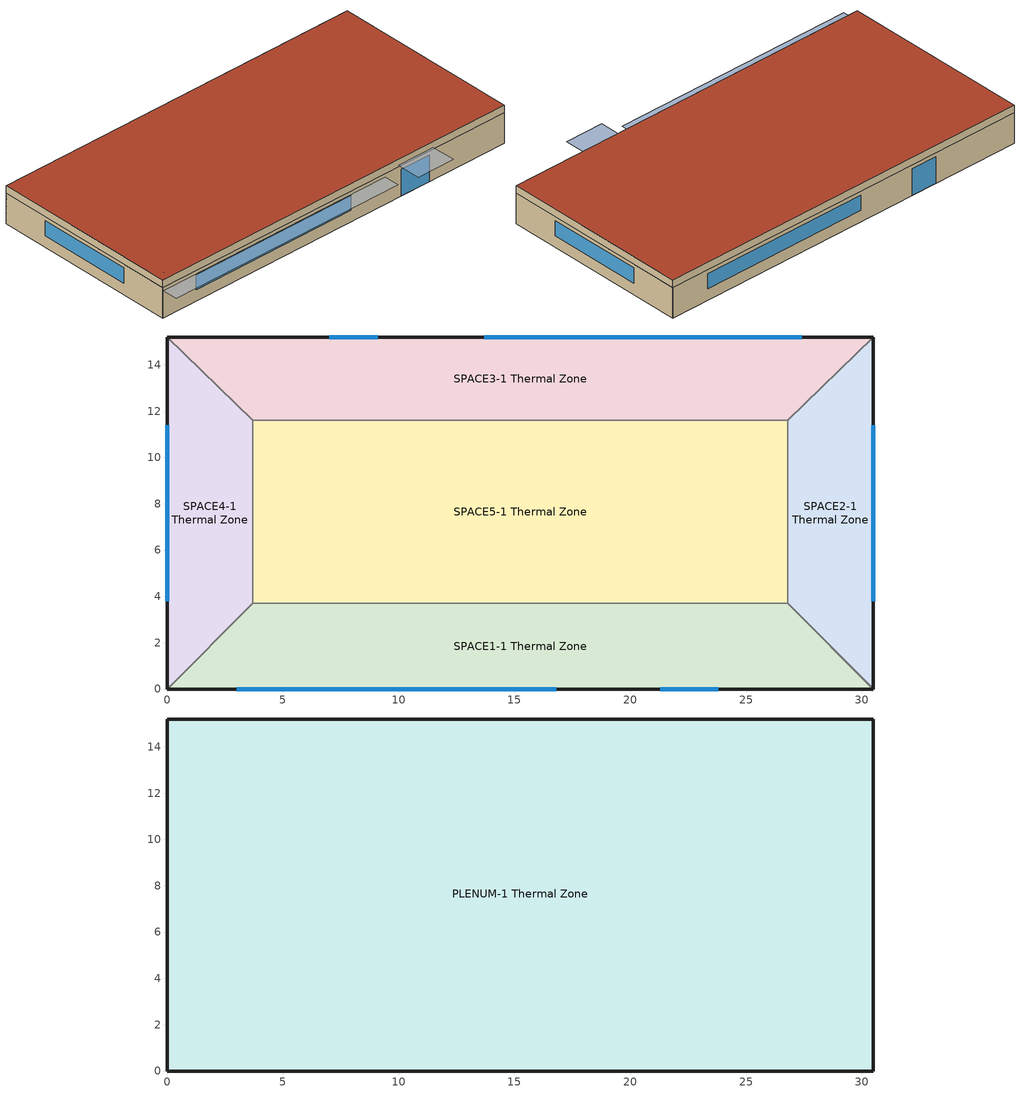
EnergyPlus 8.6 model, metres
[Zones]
SPACE1-1 Thermal Zone
 floor ground (FLOOR-SLAB-1): 26.8,3.7 30.5,0 0,0 3.7,3.7 z0
 wall outside (WALL-1): 0,0 30.5,0 z0:2.4
 wall to SPACE2-1 Thermal Zone: 30.5,0 26.8,3.7 z0:2.4
 wall to SPACE4-1 Thermal Zone: 3.7,3.7 0,0 z0:2.4
 wall to SPACE5-1 Thermal Zone: 26.8,3.7 3.7,3.7 z0:2.4
 window (Sgl Grey 3mm): 21.3,0 23.8,0 z0:2.1
 window (Dbl Clr 3mm/13mm Air): 3,0 16.8,0 z0.9:2.1
SPACE2-1 Thermal Zone
 floor ground (FLOOR-SLAB-1): 30.5,15.2 30.5,0 26.8,3.7 26.8,11.6 z0
 wall outside (WALL-1): 30.5,0 30.5,15.2 z0:2.4
 wall to SPACE3-1 Thermal Zone: 30.5,15.2 26.8,11.6 z0:2.4
 wall to SPACE5-1 Thermal Zone: 26.8,11.6 26.8,3.7 z0:2.4
 window (Dbl Clr 3mm/13mm Air): 30.5,3.8 30.5,11.4 z0.9:2.1
SPACE3-1 Thermal Zone
 floor ground (FLOOR-SLAB-1): 30.5,15.2 26.8,11.6 3.7,11.6 0,15.2 z0
 wall outside (WALL-1): 30.5,15.2 0,15.2 z0:2.4
 wall to SPACE4-1 Thermal Zone: 0,15.2 3.7,11.6 z0:2.4
 wall to SPACE5-1 Thermal Zone: 3.7,11.6 26.8,11.6 z0:2.4
 window (Sgl Grey 3mm): 9.1,15.2 7,15.2 z0:2.1
 window (Dbl Clr 3mm/13mm Air): 27.4,15.2 13.7,15.2 z0.9:2.1
SPACE4-1 Thermal Zone
 floor ground (FLOOR-SLAB-1): 0,15.2 3.7,11.6 3.7,3.7 0,0 z0
 wall outside (WALL-1): 0,15.2 0,0 z0:2.4
 wall to SPACE5-1 Thermal Zone: 3.7,3.7 3.7,11.6 z0:2.4
 window (Dbl Clr 3mm/13mm Air): 0,11.4 0,3.8 z0.9:2.1
SPACE5-1 Thermal Zone
 floor ground (FLOOR-SLAB-1): 26.8,11.6 26.8,3.7 3.7,3.7 3.7,11.6 z0
PLENUM-1 Thermal Zone
 floor to SPACE1-1 Thermal Zone (CLNG-1): 26.8,3.7 30.5,0 0,0 3.7,3.7 z2.4
 floor to SPACE2-1 Thermal Zone (CLNG-1): 30.5,15.2 30.5,0 26.8,3.7 26.8,11.6 z2.4
 floor to SPACE3-1 Thermal Zone (CLNG-1): 30.5,15.2 26.8,11.6 3.7,11.6 0,15.2 z2.4
 floor to SPACE4-1 Thermal Zone (CLNG-1): 0,15.2 3.7,11.6 3.7,3.7 0,0 z2.4
 floor to SPACE5-1 Thermal Zone (CLNG-1): 26.8,11.6 26.8,3.7 3.7,3.7 3.7,11.6 z2.4
 wall outside (WALL-1): 30.5,15.2 0,15.2 0,0 30.5,0 30.5,15.2 z2.4:3
 roof outside (ROOF-1): 30.5,0 30.5,15.2 0,15.2 0,0 z3
shading: 19.8,0 19.8,-1.3 0,-1.3 0,0 z2.2; 24.1,0 24.1,-2 21,-2 21,0 z2.6
[Building]
Building: North Axis {deg}=30; Terrain=City; Loads Convergence Tolerance Value=0.04; Temperature Convergence Tolerance Value {deltaC}=0.4; Solar Distribution=FullExterior; Maximum Number of Warmup Days=25; Minimum Number of Warmup Days=6
[Site:Location]
Pittsburgh Allegheny Co Ap_PA_USA Design_Conditions: Latitude {deg}=40.35; Longitude {deg}=-79.92; Time Zone {hr}=-5; Elevation {m}=380
[SizingPeriod:DesignDay] Day of Month=21; Dry-Bulb Temperature Range Modifier Type=DefaultMultipliers; Humidity Condition Type=Wetbulb; Barometric Pressure {Pa}=96842; Wind Direction {deg}=240; Rain Indicator=No; Snow Indicator=No; Daylight Saving Time Indicator=No
Name | Month | Day Type | Maximum Dry-Bulb Temperature {C} | Daily Dry-Bulb Temperature Range {deltaC} | Wetbulb or DewPoint at Maximum Dry-Bulb {C} | Wind Speed {m/s} | Solar Model Indicator | ASHRAE Clear Sky Optical Depth for Beam Irradiance (taub) | ASHRAE Clear Sky Optical Depth for Diffuse Irradiance (taud) | Sky Clearness
Pittsburgh Allegheny Co Ap Ann Clg .4% Condns DB=>MWB | 7 | SummerDesignDay | 32.2 | 9.9 | 22.5 | 4.4 | ASHRAETau | 0.484 | 1.916
Pittsburgh Allegheny Co Ap Ann Htg 99.6% Condns DB | 1 | WinterDesignDay | -15.4 | 0 | -15.4 | 4.7 | ASHRAEClearSky |  |  | 0
[Material] Thermal Absorptance=0.9
Name | Roughness | Thickness {m} | Conductivity {W/m-K} | Density {kg/m3} | Specific Heat {J/kg-K} | Solar Absorptance | Visible Absorptance
BR01 | VeryRough | 0.0095 | 0.162 | 1121 | 1464 | 0.7 | 0.7
CC03 | MediumRough | 0.1016 | 1.31 | 2243 | 837 | 0.65 | 0.65
GP01 | MediumSmooth | 0.0127 | 0.16 | 801 | 837 | 0.75 | 0.75
IN02 | Rough | 0.0901 | 0.043 | 10 | 837 | 0.75 | 0.75
IN46 | VeryRough | 0.0762 | 0.023 | 24 | 1590 | 0.5 | 0.5
PW03 | MediumSmooth | 0.0127 | 0.115 | 545 | 1213 | 0.78 | 0.78
RG01 | Rough | 0.0127 | 1.442 | 881 | 1674 | 0.65 | 0.65
WD01 | MediumSmooth | 0.0191 | 0.115 | 513 | 1381 | 0.78 | 0.78
[Material:NoMass] Roughness=Rough
Name | Thermal Resistance {m2-K/W} | Thermal Absorptance | Solar Absorptance | Visible Absorptance
CP01 | 0.367 | 0.9 | 0.75 | 0.75
MAT-CLNG-1 | 0.652259 | 0.65 | 0.65 | 0.65
[WindowMaterial:Gas]
AIR 13MM: Gas Type=Air; Thickness {m}=0.0127
[WindowMaterial:Glazing] Optical Data Type=Spectral; Thickness {m}=0.003; Infrared Transmittance at Normal Incidence=0; Front Side Infrared Hemispherical Emissivity=0.84; Back Side Infrared Hemispherical Emissivity=0.84; Conductivity {W/m-K}=0.9
CLEAR 3MM; GREY 3MM
[Construction]
CLNG-1: MAT-CLNG-1
Dbl Clr 3mm/13mm Air: CLEAR 3MM, AIR 13MM, CLEAR 3MM
FLOOR-SLAB-1: CC03, CP01
ROOF-1: RG01, BR01, IN46, WD01
Sgl Grey 3mm: GREY 3MM
WALL-1: WD01, PW03, IN02, GP01
[Zone] Multiplier=1
Name | Ceiling Height {m} | Volume {m3}
PLENUM-1 Thermal Zone | 0.6096 | 283.2
SPACE1-1 Thermal Zone; SPACE3-1 Thermal Zone | 2.4384 | 239.247
SPACE2-1 Thermal Zone; SPACE4-1 Thermal Zone | 2.4384 | 103.311
SPACE5-1 Thermal Zone | 2.4384 | 447.683
[People] Number of People Schedule=OCCUPY-1; Number of People Calculation Method=People; Fraction Radiant=0.3; Activity Level Schedule=ActSchd; Carbon Dioxide Generation Rate {m3/s-W}=3.82e-08; Enable ASHRAE 55 Comfort Warnings=No; Mean Radiant Temperature Calculation Type=ZoneAveraged; Work Efficiency Schedule=WorkEffSch; Air Velocity Schedule=AirVelocitySch; Thermal Comfort Model Type 1=Fanger
Name | Zone or ZoneList | Number of People
SPACE1-1 People 1 | SPACE1-1 Thermal Zone | 11
SPACE2-1 People 1 | SPACE2-1 Thermal Zone | 5
SPACE3-1 People 1 | SPACE3-1 Thermal Zone | 11
SPACE4-1 People 1 | SPACE4-1 Thermal Zone | 5
SPACE5-1 People 1 | SPACE5-1 Thermal Zone | 20
[Lights] Schedule=LIGHTS-1; Design Level Calculation Method=LightingLevel; Return Air Fraction=0.2; Fraction Radiant=0.59; Fraction Visible=0.2; Fraction Replaceable=0
Name | Zone or ZoneList | Lighting Level {W}
SPACE1-1 Lights 1 | SPACE1-1 Thermal Zone | 1584
SPACE2-1 Lights 1 | SPACE2-1 Thermal Zone | 684
SPACE3-1 Lights 1 | SPACE3-1 Thermal Zone | 1584
SPACE4-1 Lights 1 | SPACE4-1 Thermal Zone | 684
SPACE5-1 Lights 1 | SPACE5-1 Thermal Zone | 2964
[ElectricEquipment] Schedule=EQUIP-1; Design Level Calculation Method=EquipmentLevel; Fraction Latent=0; Fraction Radiant=0.3; Fraction Lost=0
Name | Zone or ZoneList | Design Level {W}
SPACE1-1 ElecEq 1 | SPACE1-1 Thermal Zone | 1056
SPACE2-1 ElecEq 1 | SPACE2-1 Thermal Zone | 456
SPACE3-1 ElecEq 1 | SPACE3-1 Thermal Zone | 1056
SPACE4-1 ElecEq 1 | SPACE4-1 Thermal Zone | 456
SPACE5-1 ElecEq 1 | SPACE5-1 Thermal Zone | 1976
[ZoneInfiltration:DesignFlowRate] Schedule=INFIL-SCH; Design Flow Rate Calculation Method=Flow/Zone; Constant Term Coefficient=0; Temperature Term Coefficient=0; Velocity Term Coefficient=0.2237; Velocity Squared Term Coefficient=0
Name | Zone or ZoneList | Design Flow Rate {m3/s}
SPACE1-1 Infil 1 | SPACE1-1 Thermal Zone | 0.0167
SPACE2-1 Infil 1 | SPACE2-1 Thermal Zone | 0.00717
SPACE3-1 Infil 1 | SPACE3-1 Thermal Zone | 0.0167
SPACE4-1 Infil 1 | SPACE4-1 Thermal Zone | 0.00717
SPACE5-1 Infil 1 | SPACE5-1 Thermal Zone | 0.031089
[EnergyManagementSystem:GlobalVariable]
IAT_SP
MeanPPD
MeanTemp
NumOfOccupant
OccupiedMode
[EnergyManagementSystem:Sensor]
Name | Output:Variable or Output:Meter Index Key | Output:Variable or Output:Meter
Count_1 | SPACE1-1 | Zone People Occupant Count
Count_2 | SPACE2-1 | Zone People Occupant Count
Count_3 | SPACE3-1 | Zone People Occupant Count
Count_4 | SPACE4-1 | Zone People Occupant Count
Count_5 | SPACE5-1 | Zone People Occupant Count
PPD_1 | SPACE1-1 People 1 | Zone Thermal Comfort Fanger Model PPD
PPD_2 | SPACE2-1 People 1 | Zone Thermal Comfort Fanger Model PPD
PPD_3 | SPACE3-1 People 1 | Zone Thermal Comfort Fanger Model PPD
PPD_4 | SPACE4-1 People 1 | Zone Thermal Comfort Fanger Model PPD
PPD_5 | SPACE5-1 People 1 | Zone Thermal Comfort Fanger Model PPD
Temp_1; Temp_3; Temp_4; Temp_5 | SPACE1-1 | Zone Air Temperature
Temp_2 | SPACE2-1 | Zone Air Temperature
[EnergyManagementSystem:Program]
CalcIATSetpoint: IF Hour >= 8 && Hour < 18; SET IAT_SP = 22.5; ELSE; SET IAT_SP = 12.8; ENDIF
CalcMeanPPD: SET AggPPD = PPD_1 + PPD_2 + PPD_3 + PPD_4 + PPD_5; SET NumOfZone = 5; SET MeanPPD = AggPPD / NumOfZone
CalcMeanTemp: SET AggTemp = Temp_1 + Temp_2 + Temp_3 + Temp_4 + Temp_5; SET NumOfZone = 5; SET MeanTemp = AggTemp / NumOfZone
CalcNumOccupant: SET NumOfOccupant = Count_1 + Count_2 + Count_3 + Count_4 + Count_5
CalcOccupiedMode: IF Hour >= 8 && Hour < 18; SET OccupiedMode = 1; ELSE; SET OccupiedMode = 0; ENDIF
[EnergyManagementSystem:ProgramCallingManager]
sensor_info_calls: EndOfZoneTimestepAfterZoneReporting; CalcMeanTemp; CalcMeanPPD
test_calls: BeginTimestepBeforePredictor; CalcOccupiedMode; CalcIATSetpoint
[EnergyManagementSystem:OutputVariable] Type of Data in Variable=Averaged; Update Frequency=ZoneTimeStep
Name | Units
Building Mean PPD; Building Total Occupants | %
Building Mean Temperature | C
Indoor Air Temperature Setpoint; Occupancy Flag
[Schedule:Compact]
LIGHTS-1: Through: 12/31, For: AllDays, Until: 8:00, 0.05, Until: 18:00, 1, Until: 24:00, 0.05
ActSchd: Through: 12/31, For: AllDays, Until: 24:00, 117.24
AirVelocitySch: Through: 12/31, For: AllDays, Until: 24:00, .137
EQUIP-1: Through: 12/31, For:AllDays, Until: 8:00, 0.02, Until: 18:00, 0.5, Until: 24:00, 0.02
INFIL-SCH: Through: 3/31, For: AllDays, Until: 24:00, 1, Through: 10/31, For: AllDays, Until: 24:00, 0, Through: 12/31, For: AllDays, Until: 24:00, 1
OCCUPY-1: Through: 12/31, For: AllDays, Until: 8:00, 0, Until: 18:00, 1, Until: 24:00, 0
WorkEffSch: Through: 12/31, For: AllDays, Until: 24:00, 0
